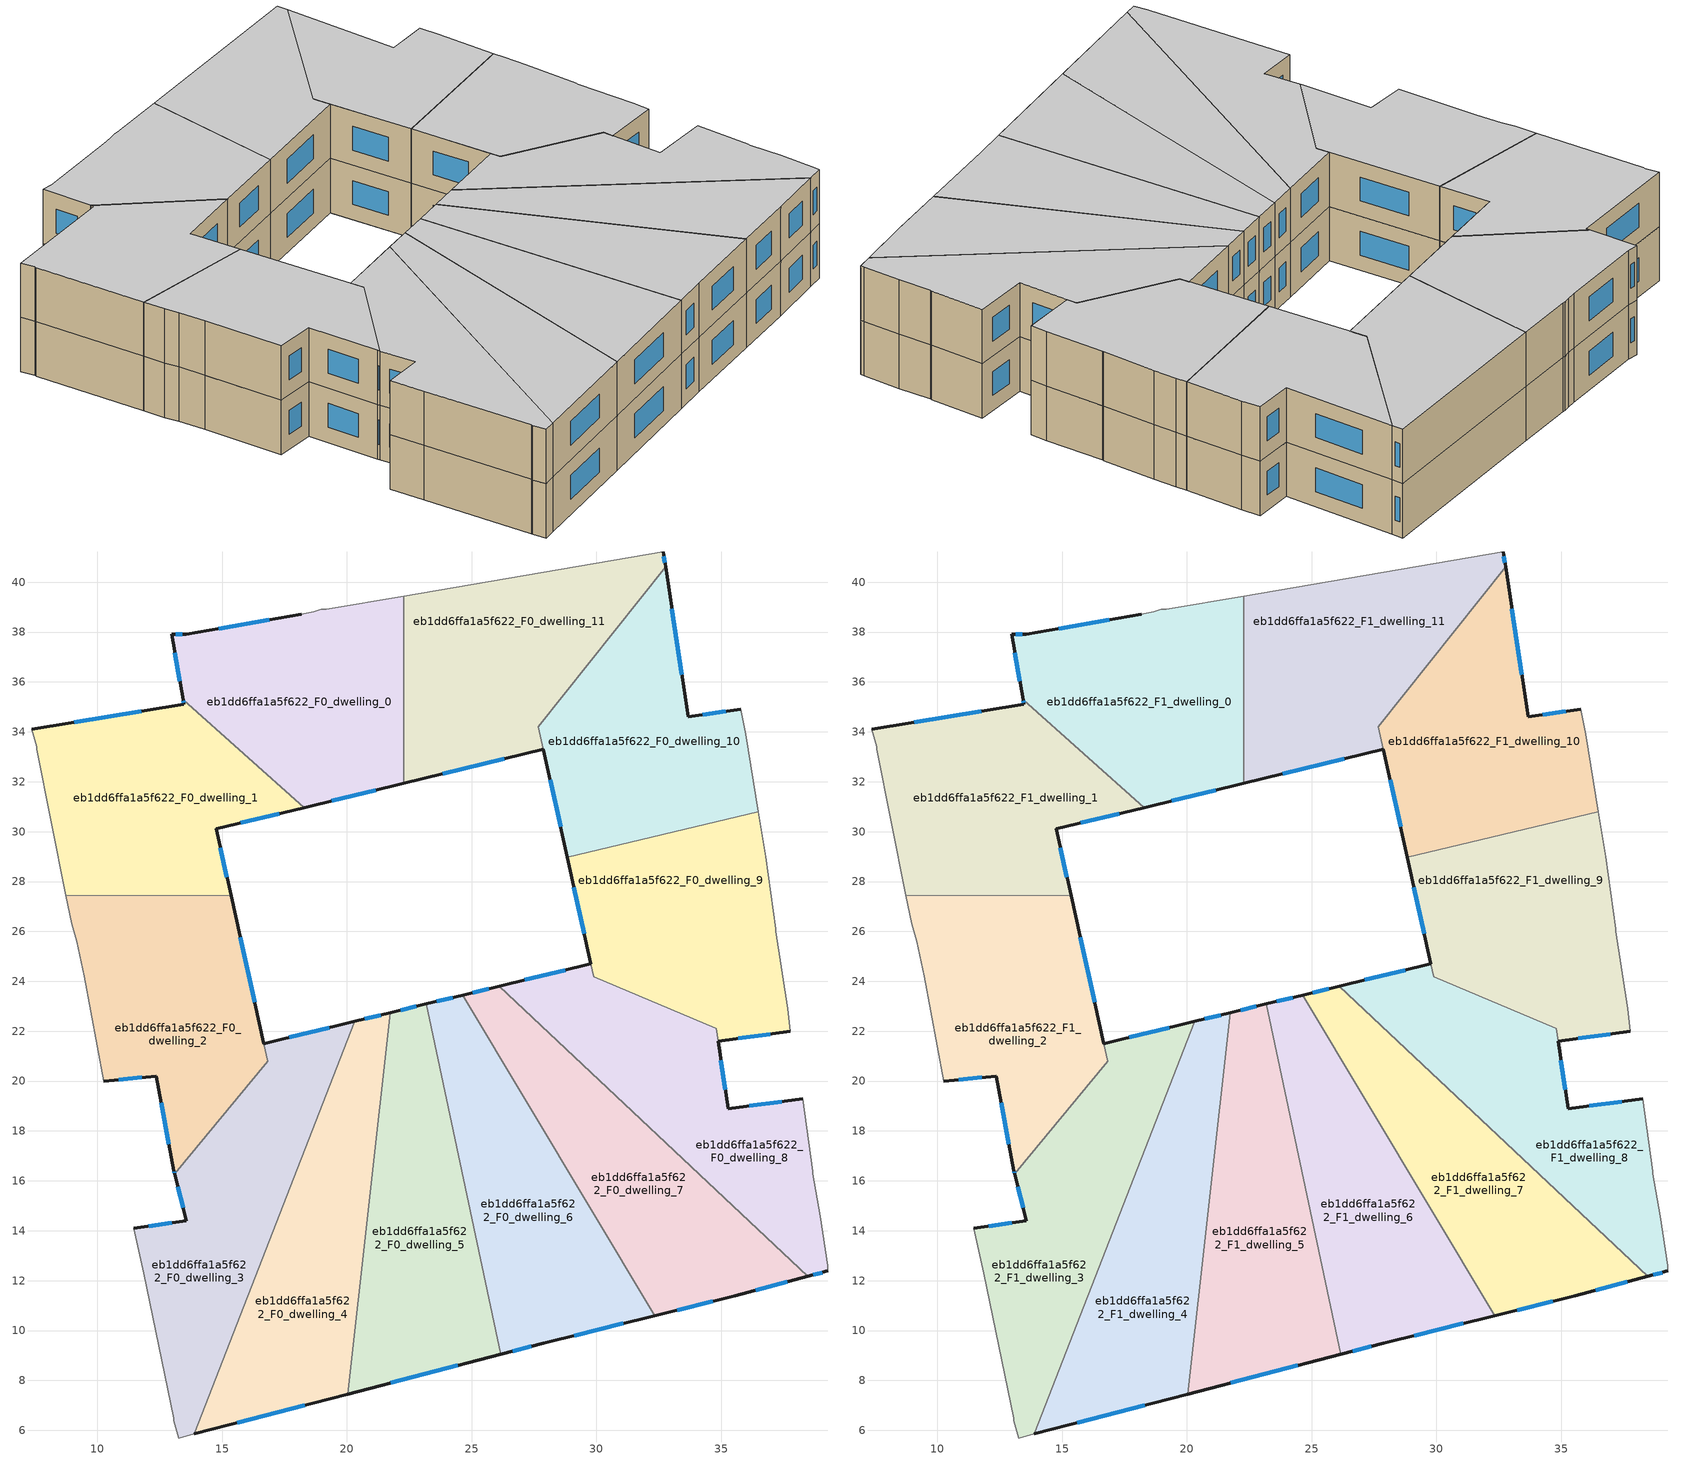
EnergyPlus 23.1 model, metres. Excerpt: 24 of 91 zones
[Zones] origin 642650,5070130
eb1dd6ffa1a5f622_F0_dwelling_0
 floor ground (EU_floor_Construction): 22.27,39.44 22.27,31.94 18.28,30.96 13.44,35.29 12.97,37.91 13.57,37.91 18.17,38.71 18.67,38.81 18.97,38.91 19.17,38.91 z0
 wall outside (EU_wall_Construction): 18.17,38.71 13.57,37.91 12.97,37.91 13.44,35.29 / 18.28,30.96 22.27,31.94 z0:3
 wall adiabatic (EU_wall_Construction): 22.27,39.44 19.17,38.91 18.97,38.91 18.67,38.81 18.17,38.71 z0:3
 wall to eb1dd6ffa1a5f622_F0_dwelling_11 (EU_wall_Construction): 22.27,31.94 22.27,39.44 z0:3
 wall to eb1dd6ffa1a5f622_F0_dwelling_1 (EU_wall_Construction): 13.44,35.29 18.28,30.96 z0:3
 window (EU_Window_Construction): 16.88,38.49 14.86,38.14 / 19.4,31.24 21.15,31.67 / 13.1,37.18 13.31,36.03 / 13.4,37.91 13.14,37.91 z0.84:2.16
eb1dd6ffa1a5f622_F0_dwelling_1
 floor ground (EU_floor_Construction): 18.28,30.96 14.77,30.11 15.36,27.43 8.73,27.46 7.56,33.31 7.56,33.41 7.36,34.11 13.47,35.11 13.44,35.29 z0
 wall outside (EU_wall_Construction): 13.44,35.29 13.47,35.11 7.36,34.11 / 15.36,27.43 14.77,30.11 18.28,30.96 z0:3
 wall adiabatic (EU_wall_Construction): 7.36,34.11 7.56,33.41 7.56,33.31 8.73,27.46 z0:3
 wall to eb1dd6ffa1a5f622_F0_dwelling_2 (EU_wall_Construction): 8.73,27.46 15.36,27.43 z0:3
 window (EU_Window_Construction): 11.76,34.83 9.07,34.39 / 13.45,35.24 13.46,35.16 / 15.75,30.35 17.3,30.72 / 15.19,28.18 14.93,29.36 z0.84:2.16
eb1dd6ffa1a5f622_F0_dwelling_10
 floor ground (EU_floor_Construction): 32.78,40.61 33.68,34.61 35.79,34.91 35.98,33.9 36.49,30.8 28.83,28.97 27.68,34.21 z0
 wall outside (EU_wall_Construction): 35.79,34.91 33.68,34.61 32.78,40.61 / 27.88,33.3 28.83,28.97 z0:3
 wall adiabatic (EU_wall_Construction): 36.49,30.8 35.98,33.9 35.79,34.91 z0:3
 wall to eb1dd6ffa1a5f622_F0_dwelling_9 (EU_wall_Construction): 28.83,28.97 36.49,30.8 z0:3
 wall to eb1dd6ffa1a5f622_F0_dwelling_11 (EU_wall_Construction): 32.78,40.61 27.68,34.21 27.88,33.31 z0:3
 window (EU_Window_Construction): 33.43,36.29 33.03,38.93 / 35.2,34.82 34.27,34.69 / 28.15,32.09 28.57,30.19 z0.84:2.16
eb1dd6ffa1a5f622_F0_dwelling_11
 floor ground (EU_floor_Construction): 32.68,41.21 32.78,40.61 27.68,34.21 27.88,33.31 22.27,31.94 22.27,39.44 z0
 wall outside (EU_wall_Construction): 32.78,40.61 32.68,41.21 / 22.27,31.94 27.88,33.31 z0:3
 wall adiabatic (EU_wall_Construction): 32.68,41.21 22.27,39.44 z0:3
 window (EU_Window_Construction): 32.75,40.78 32.71,41.04 / 23.84,32.32 26.31,32.92 z0.84:2.16
eb1dd6ffa1a5f622_F0_dwelling_2
 floor ground (EU_floor_Construction): 15.36,27.43 16.82,20.8 13.09,16.29 13.06,16.4 12.36,20.2 10.26,20 9.46,24.21 9.16,25.61 8.96,26.31 8.73,27.46 z0
 wall outside (EU_wall_Construction): 10.26,20 12.36,20.2 13.06,16.4 13.09,16.29 / 16.67,21.51 15.36,27.43 z0:3
 wall adiabatic (EU_wall_Construction): 8.73,27.46 8.96,26.31 9.16,25.61 9.46,24.21 10.26,20 z0:3
 wall to eb1dd6ffa1a5f622_F0_dwelling_3 (EU_wall_Construction): 13.09,16.29 16.82,20.8 16.67,21.5 z0:3
 window (EU_Window_Construction): 13.07,16.37 13.08,16.32 / 12.56,19.14 12.87,17.46 / 10.85,20.06 11.78,20.15 / 16.3,23.17 15.72,25.77 z0.84:2.16
eb1dd6ffa1a5f622_F0_dwelling_3
 floor ground (EU_floor_Construction): 20.32,22.39 13.89,5.86 13.26,5.69 13.06,6.39 13.06,6.49 11.86,12.3 11.46,14.1 13.56,14.4 13.09,16.29 16.82,20.8 16.67,21.5 z0
 wall outside (EU_wall_Construction): 20.32,22.39 16.67,21.5 / 13.09,16.29 13.56,14.4 11.46,14.1 z0:3
 wall to eb1dd6ffa1a5f622_F0_dwelling_4 (EU_wall_Construction): 13.89,5.86 20.32,22.39 z0:3
 wall adiabatic (EU_wall_Construction): 11.46,14.1 11.86,12.3 13.06,6.49 13.06,6.39 13.26,5.69 13.89,5.86 z0:3
 window (EU_Window_Construction): 19.3,22.14 17.69,21.75 / 12.97,14.31 12.05,14.18 / 13.22,15.76 13.43,14.93 z0.84:2.16
eb1dd6ffa1a5f622_F0_dwelling_4
 floor ground (EU_floor_Construction): 21.75,22.74 20.03,7.45 13.89,5.86 20.32,22.39 z0
 wall outside (EU_wall_Construction): 21.75,22.74 20.32,22.39 / 13.89,5.86 20.03,7.45 z0:3
 wall to eb1dd6ffa1a5f622_F0_dwelling_5 (EU_wall_Construction): 20.03,7.45 21.75,22.74 z0:3
 window (EU_Window_Construction): 21.35,22.64 20.72,22.49 / 15.61,6.3 18.31,7 z0.84:2.16
eb1dd6ffa1a5f622_F0_dwelling_5
 floor ground (EU_floor_Construction): 23.19,23.09 26.18,9.05 20.03,7.45 21.75,22.74 z0
 wall outside (EU_wall_Construction): 23.19,23.09 21.75,22.74 / 20.03,7.45 26.18,9.05 z0:3
 wall to eb1dd6ffa1a5f622_F0_dwelling_6 (EU_wall_Construction): 26.18,9.05 23.19,23.09 z0:3
 window (EU_Window_Construction): 22.79,22.99 22.15,22.84 / 21.75,7.9 24.45,8.6 z0.84:2.16
eb1dd6ffa1a5f622_F0_dwelling_6
 floor ground (EU_floor_Construction): 24.64,23.45 32.34,10.59 27.87,9.49 26.18,9.05 23.19,23.09 z0
 wall outside (EU_wall_Construction): 24.64,23.45 23.19,23.09 / 26.18,9.05 27.87,9.49 32.34,10.59 z0:3
 wall to eb1dd6ffa1a5f622_F0_dwelling_7 (EU_wall_Construction): 32.34,10.59 24.64,23.45 z0:3
 window (EU_Window_Construction): 24.23,23.35 23.6,23.19 / 29.12,9.8 31.09,10.28 / 26.65,9.17 27.4,9.37 z0.84:2.16
eb1dd6ffa1a5f622_F0_dwelling_7
 floor ground (EU_floor_Construction): 38.47,12.17 35.58,11.39 32.34,10.59 24.64,23.45 26.1,23.8 z0
 wall outside (EU_wall_Construction): 26.1,23.8 24.64,23.45 / 32.34,10.59 35.58,11.39 38.47,12.17 z0:3
 wall to eb1dd6ffa1a5f622_F0_dwelling_8 (EU_wall_Construction): 38.47,12.17 26.1,23.8 z0:3
 window (EU_Window_Construction): 25.69,23.7 25.05,23.55 / 36.39,11.61 37.66,11.95 / 33.25,10.81 34.67,11.16 z0.84:2.16
eb1dd6ffa1a5f622_F0_dwelling_8
 floor ground (EU_floor_Construction): 34.8,22.12 35.28,18.89 38.28,19.29 38.68,16.39 38.68,16.29 38.98,14.59 39.28,12.59 39.28,12.39 38.47,12.17 26.1,23.8 29.78,24.7 29.89,24.19 z0
 wall outside (EU_wall_Construction): 38.28,19.29 35.28,18.89 34.88,21.59 / 38.47,12.17 39.28,12.39 / 29.78,24.7 26.1,23.8 z0:3
 wall adiabatic (EU_wall_Construction): 39.28,12.39 39.28,12.59 38.98,14.59 38.68,16.29 38.68,16.39 38.28,19.29 z0:3
 wall to eb1dd6ffa1a5f622_F0_dwelling_9 (EU_wall_Construction): 34.88,21.6 34.8,22.12 29.89,24.19 29.78,24.7 z0:3
 window (EU_Window_Construction): 35.17,19.65 34.99,20.84 / 37.44,19.18 36.12,19.01 / 38.7,12.23 39.05,12.33 / 28.75,24.45 27.13,24.05 z0.84:2.16
eb1dd6ffa1a5f622_F0_dwelling_9
 floor ground (EU_floor_Construction): 36.49,30.8 36.58,30.2 36.78,29 37.18,26.1 37.18,26 37.68,22.9 37.78,22 34.88,21.6 34.8,22.12 29.89,24.19 28.83,28.97 z0
 wall outside (EU_wall_Construction): 28.83,28.97 29.78,24.71 / 34.88,21.6 37.78,22 z0:3
 wall adiabatic (EU_wall_Construction): 37.78,22 37.68,22.9 37.18,26 37.18,26.1 36.78,29 36.58,30.2 36.49,30.8 z0:3
 window (EU_Window_Construction): 29.1,27.78 29.51,25.9 / 35.69,21.71 36.97,21.88 z0.84:2.16
eb1dd6ffa1a5f622_F1_dwelling_0
 floor to eb1dd6ffa1a5f622_F0_dwelling_0 (EU_floor_Construction): 22.27,39.44 22.27,31.94 18.28,30.96 13.44,35.29 12.97,37.91 13.57,37.91 18.17,38.71 18.67,38.81 18.97,38.91 19.17,38.91 z3
 wall outside (EU_wall_Construction): 18.17,38.71 13.57,37.91 12.97,37.91 13.44,35.29 / 18.28,30.96 22.27,31.94 z3:6
 wall adiabatic (EU_wall_Construction): 22.27,39.44 19.17,38.91 18.97,38.91 18.67,38.81 18.17,38.71 z3:6
 wall to eb1dd6ffa1a5f622_F1_dwelling_11 (EU_wall_Construction): 22.27,31.94 22.27,39.44 z3:6
 wall to eb1dd6ffa1a5f622_F1_dwelling_1 (EU_wall_Construction): 13.44,35.29 18.28,30.96 z3:6
 window (EU_Window_Construction): 16.88,38.49 14.86,38.14 / 19.4,31.24 21.15,31.67 / 13.1,37.18 13.31,36.03 / 13.4,37.91 13.14,37.91 z3.84:5.16
 ceiling to eb1dd6ffa1a5f622_F2_dwelling_0 (EU_floor_Construction): 22.27,31.94 22.27,39.44 19.17,38.91 18.97,38.91 18.67,38.81 18.17,38.71 13.57,37.91 12.97,37.91 13.44,35.29 18.28,30.96 z6
eb1dd6ffa1a5f622_F1_dwelling_1
 floor to eb1dd6ffa1a5f622_F0_dwelling_1 (EU_floor_Construction): 18.28,30.96 14.77,30.11 15.36,27.43 8.73,27.46 7.56,33.31 7.56,33.41 7.36,34.11 13.47,35.11 13.44,35.29 z3
 wall outside (EU_wall_Construction): 13.44,35.29 13.47,35.11 7.36,34.11 / 15.36,27.43 14.77,30.11 18.28,30.96 z3:6
 wall adiabatic (EU_wall_Construction): 7.36,34.11 7.56,33.41 7.56,33.31 8.73,27.46 z3:6
 wall to eb1dd6ffa1a5f622_F1_dwelling_2 (EU_wall_Construction): 8.73,27.46 15.36,27.43 z3:6
 window (EU_Window_Construction): 11.76,34.83 9.07,34.39 / 13.45,35.24 13.46,35.16 / 15.75,30.35 17.3,30.72 / 15.19,28.18 14.93,29.36 z3.84:5.16
 ceiling to eb1dd6ffa1a5f622_F2_dwelling_1 (EU_floor_Construction): 15.36,27.43 14.77,30.11 18.28,30.96 13.44,35.29 13.47,35.11 7.36,34.11 7.56,33.41 7.56,33.31 8.73,27.46 z6
eb1dd6ffa1a5f622_F1_dwelling_10
 floor to eb1dd6ffa1a5f622_F0_dwelling_10 (EU_floor_Construction): 32.78,40.61 33.68,34.61 35.79,34.91 35.98,33.9 36.49,30.8 28.83,28.97 27.68,34.21 z3
 wall outside (EU_wall_Construction): 35.79,34.91 33.68,34.61 32.78,40.61 / 27.88,33.3 28.83,28.97 z3:6
 wall adiabatic (EU_wall_Construction): 36.49,30.8 35.98,33.9 35.79,34.91 z3:6
 wall to eb1dd6ffa1a5f622_F1_dwelling_9 (EU_wall_Construction): 28.83,28.97 36.49,30.8 z3:6
 wall to eb1dd6ffa1a5f622_F1_dwelling_11 (EU_wall_Construction): 32.78,40.61 27.68,34.21 27.88,33.31 z3:6
 window (EU_Window_Construction): 33.43,36.29 33.03,38.93 / 35.2,34.82 34.27,34.69 / 28.15,32.09 28.57,30.19 z3.84:5.16
 ceiling to eb1dd6ffa1a5f622_F2_dwelling_10 (EU_floor_Construction): 36.49,30.8 35.98,33.9 35.79,34.91 33.68,34.61 32.78,40.61 27.68,34.21 28.83,28.97 z6
eb1dd6ffa1a5f622_F1_dwelling_11
 floor to eb1dd6ffa1a5f622_F0_dwelling_11 (EU_floor_Construction): 32.68,41.21 32.78,40.61 27.68,34.21 27.88,33.31 22.27,31.94 22.27,39.44 z3
 wall outside (EU_wall_Construction): 32.78,40.61 32.68,41.21 / 22.27,31.94 27.88,33.31 z3:6
 wall adiabatic (EU_wall_Construction): 32.68,41.21 22.27,39.44 z3:6
 window (EU_Window_Construction): 32.75,40.78 32.71,41.04 / 23.84,32.32 26.31,32.92 z3.84:5.16
 ceiling to eb1dd6ffa1a5f622_F2_dwelling_11 (EU_floor_Construction): 27.88,33.31 27.68,34.21 32.78,40.61 32.68,41.21 22.27,39.44 22.27,31.94 z6
eb1dd6ffa1a5f622_F1_dwelling_2
 floor to eb1dd6ffa1a5f622_F0_dwelling_2 (EU_floor_Construction): 15.36,27.43 16.82,20.8 13.09,16.29 13.06,16.4 12.36,20.2 10.26,20 9.46,24.21 9.16,25.61 8.96,26.31 8.73,27.46 z3
 wall outside (EU_wall_Construction): 10.26,20 12.36,20.2 13.06,16.4 13.09,16.29 / 16.67,21.51 15.36,27.43 z3:6
 wall adiabatic (EU_wall_Construction): 8.73,27.46 8.96,26.31 9.16,25.61 9.46,24.21 10.26,20 z3:6
 wall to eb1dd6ffa1a5f622_F1_dwelling_3 (EU_wall_Construction): 13.09,16.29 16.82,20.8 16.67,21.5 z3:6
 window (EU_Window_Construction): 13.07,16.37 13.08,16.32 / 12.56,19.14 12.87,17.46 / 10.85,20.06 11.78,20.15 / 16.3,23.17 15.72,25.77 z3.84:5.16
 ceiling to eb1dd6ffa1a5f622_F2_dwelling_2 (EU_floor_Construction): 13.09,16.29 16.82,20.8 15.36,27.43 8.73,27.46 8.96,26.31 9.16,25.61 9.46,24.21 10.26,20 12.36,20.2 13.06,16.4 z6
eb1dd6ffa1a5f622_F1_dwelling_3
 floor to eb1dd6ffa1a5f622_F0_dwelling_3 (EU_floor_Construction): 20.32,22.39 13.89,5.86 13.26,5.69 13.06,6.39 13.06,6.49 11.86,12.3 11.46,14.1 13.56,14.4 13.09,16.29 16.82,20.8 16.67,21.5 z3
 wall outside (EU_wall_Construction): 20.32,22.39 16.67,21.5 / 13.09,16.29 13.56,14.4 11.46,14.1 z3:6
 wall to eb1dd6ffa1a5f622_F1_dwelling_4 (EU_wall_Construction): 13.89,5.86 20.32,22.39 z3:6
 wall adiabatic (EU_wall_Construction): 11.46,14.1 11.86,12.3 13.06,6.49 13.06,6.39 13.26,5.69 13.89,5.86 z3:6
 window (EU_Window_Construction): 19.3,22.14 17.69,21.75 / 12.97,14.31 12.05,14.18 / 13.22,15.76 13.43,14.93 z3.84:5.16
 ceiling to eb1dd6ffa1a5f622_F2_dwelling_3 (EU_floor_Construction): 13.89,5.86 20.32,22.39 16.67,21.5 16.82,20.8 13.09,16.29 13.56,14.4 11.46,14.1 11.86,12.3 13.06,6.49 13.06,6.39 13.26,5.69 z6
eb1dd6ffa1a5f622_F1_dwelling_4
 floor to eb1dd6ffa1a5f622_F0_dwelling_4 (EU_floor_Construction): 21.75,22.74 20.03,7.45 13.89,5.86 20.32,22.39 z3
 wall outside (EU_wall_Construction): 21.75,22.74 20.32,22.39 / 13.89,5.86 20.03,7.45 z3:6
 wall to eb1dd6ffa1a5f622_F1_dwelling_5 (EU_wall_Construction): 20.03,7.45 21.75,22.74 z3:6
 window (EU_Window_Construction): 21.35,22.64 20.72,22.49 / 15.61,6.3 18.31,7 z3.84:5.16
 ceiling to eb1dd6ffa1a5f622_F2_dwelling_4 (EU_floor_Construction): 20.03,7.45 21.75,22.74 20.32,22.39 13.89,5.86 z6
eb1dd6ffa1a5f622_F1_dwelling_5
 floor to eb1dd6ffa1a5f622_F0_dwelling_5 (EU_floor_Construction): 23.19,23.09 26.18,9.05 20.03,7.45 21.75,22.74 z3
 wall outside (EU_wall_Construction): 23.19,23.09 21.75,22.74 / 20.03,7.45 26.18,9.05 z3:6
 wall to eb1dd6ffa1a5f622_F1_dwelling_6 (EU_wall_Construction): 26.18,9.05 23.19,23.09 z3:6
 window (EU_Window_Construction): 22.79,22.99 22.15,22.84 / 21.75,7.9 24.45,8.6 z3.84:5.16
 ceiling to eb1dd6ffa1a5f622_F2_dwelling_5 (EU_floor_Construction): 26.18,9.05 23.19,23.09 21.75,22.74 20.03,7.45 z6
eb1dd6ffa1a5f622_F1_dwelling_6
 floor to eb1dd6ffa1a5f622_F0_dwelling_6 (EU_floor_Construction): 24.64,23.45 32.34,10.59 27.87,9.49 26.18,9.05 23.19,23.09 z3
 wall outside (EU_wall_Construction): 24.64,23.45 23.19,23.09 / 26.18,9.05 27.87,9.49 32.34,10.59 z3:6
 wall to eb1dd6ffa1a5f622_F1_dwelling_7 (EU_wall_Construction): 32.34,10.59 24.64,23.45 z3:6
 window (EU_Window_Construction): 24.23,23.35 23.6,23.19 / 29.12,9.8 31.09,10.28 / 26.65,9.17 27.4,9.37 z3.84:5.16
 ceiling to eb1dd6ffa1a5f622_F2_dwelling_6 (EU_floor_Construction): 32.34,10.59 24.64,23.45 23.19,23.09 26.18,9.05 27.87,9.49 z6
eb1dd6ffa1a5f622_F1_dwelling_7
 floor to eb1dd6ffa1a5f622_F0_dwelling_7 (EU_floor_Construction): 38.47,12.17 35.58,11.39 32.34,10.59 24.64,23.45 26.1,23.8 z3
 wall outside (EU_wall_Construction): 26.1,23.8 24.64,23.45 / 32.34,10.59 35.58,11.39 38.47,12.17 z3:6
 wall to eb1dd6ffa1a5f622_F1_dwelling_8 (EU_wall_Construction): 38.47,12.17 26.1,23.8 z3:6
 window (EU_Window_Construction): 25.69,23.7 25.05,23.55 / 36.39,11.61 37.66,11.95 / 33.25,10.81 34.67,11.16 z3.84:5.16
 ceiling to eb1dd6ffa1a5f622_F2_dwelling_7 (EU_floor_Construction): 38.47,12.17 26.1,23.8 24.64,23.45 32.34,10.59 35.58,11.39 z6
eb1dd6ffa1a5f622_F1_dwelling_8
 floor to eb1dd6ffa1a5f622_F0_dwelling_8 (EU_floor_Construction): 34.8,22.12 34.88,21.59 35.28,18.89 38.28,19.29 38.68,16.39 38.68,16.29 38.98,14.59 39.28,12.59 39.28,12.39 38.47,12.17 26.1,23.8 29.78,24.7 29.89,24.19 z3
 wall outside (EU_wall_Construction): 38.28,19.29 35.28,18.89 34.88,21.59 / 38.47,12.17 39.28,12.39 / 29.78,24.7 26.1,23.8 z3:6
 wall adiabatic (EU_wall_Construction): 39.28,12.39 39.28,12.59 38.98,14.59 38.68,16.29 38.68,16.39 38.28,19.29 z3:6
 wall to eb1dd6ffa1a5f622_F1_dwelling_9 (EU_wall_Construction): 34.88,21.6 34.8,22.12 29.89,24.19 29.78,24.7 z3:6
 window (EU_Window_Construction): 35.17,19.65 34.99,20.84 / 37.44,19.18 36.12,19.01 / 38.7,12.23 39.05,12.33 / 28.75,24.45 27.13,24.05 z3.84:5.16
 ceiling to eb1dd6ffa1a5f622_F2_dwelling_8 (EU_floor_Construction): 39.28,12.39 39.28,12.59 38.98,14.59 38.68,16.29 38.68,16.39 38.28,19.29 35.28,18.89 34.88,21.59 34.8,22.12 29.89,24.19 29.78,24.7 26.1,23.8 38.47,12.17 z6
eb1dd6ffa1a5f622_F1_dwelling_9
 floor to eb1dd6ffa1a5f622_F0_dwelling_9 (EU_floor_Construction): 36.49,30.8 36.58,30.2 36.78,29 37.18,26.1 37.18,26 37.68,22.9 37.78,22 34.88,21.6 34.8,22.12 29.89,24.19 28.83,28.97 z3
 wall outside (EU_wall_Construction): 28.83,28.97 29.78,24.71 / 34.88,21.6 37.78,22 z3:6
 wall adiabatic (EU_wall_Construction): 37.78,22 37.68,22.9 37.18,26 37.18,26.1 36.78,29 36.58,30.2 36.49,30.8 z3:6
 window (EU_Window_Construction): 29.1,27.78 29.51,25.9 / 35.69,21.71 36.97,21.88 z3.84:5.16
 ceiling to eb1dd6ffa1a5f622_F2_dwelling_9 (EU_floor_Construction): 37.78,22 37.68,22.9 37.18,26 37.18,26.1 36.78,29 36.58,30.2 36.49,30.8 28.83,28.97 29.89,24.19 34.8,22.12 34.88,21.6 z6
[Building]
EU S2 Campaign: North Axis=0; Terrain=City; Solar Distribution=FullExterior
[Site:Location]
Lyon-Bron: Latitude=45.75; Longitude=5; Time Zone=1; Elevation=198
[SizingPeriod:WeatherFileDays]
AnnualSizingPeriod: Begin Month=1; Begin Day of Month=1; End Month=12; End Day of Month=31; Day of Week for Start Day=Monday; Use Weather File Daylight Saving Period=No; Use Weather File Rain and Snow Indicators=No
[MATERIAL]
EU_InternalMass_Material: Roughness=MediumRough; Thickness=0.1; Conductivity=1; Density=1800; Specific Heat=900; Thermal Absorptance=0.9; Solar Absorptance=0.7; Visible Absorptance=0.7
[MATERIAL:NOMASS] Roughness=MediumRough; Thermal Absorptance=0.9; Solar Absorptance=0.7; Visible Absorptance=0.7
Name | Thermal Resistance
EU_wall_NoMass | 0.776494
EU_floor_NoMass | 0.421597
[WINDOWMATERIAL:SIMPLEGLAZINGSYSTEM]
EU_Window_SimpleGlazing: UFactor=4.24961; Solar Heat Gain Coefficient=0.83; Visible Transmittance=0.83
[CONSTRUCTION]
EU_wall_Construction: EU_wall_NoMass
EU_floor_Construction: EU_floor_NoMass
EU_Window_Construction: EU_Window_SimpleGlazing
EU_InternalMass_Construction: EU_InternalMass_Material
[ZONE] Type=1; Multiplier=1; Ceiling Height=autocalculate; Floor Area=autocalculate; Part of Total Floor Area=Yes
Name | Volume
eb1dd6ffa1a5f622_F0_dwelling_0; eb1dd6ffa1a5f622_F1_dwelling_0 | 168.765
eb1dd6ffa1a5f622_F0_dwelling_1; eb1dd6ffa1a5f622_F1_dwelling_1; eb1dd6ffa1a5f622_F0_dwelling_7; eb1dd6ffa1a5f622_F1_dwelling_7 | 168.764
eb1dd6ffa1a5f622_F0_dwelling_10; eb1dd6ffa1a5f622_F1_dwelling_10 | 167.156
eb1dd6ffa1a5f622_F0_dwelling_11; eb1dd6ffa1a5f622_F1_dwelling_11 | 170.377
eb1dd6ffa1a5f622_F0_dwelling_2; eb1dd6ffa1a5f622_F1_dwelling_2 | 167.744
eb1dd6ffa1a5f622_F0_dwelling_3; eb1dd6ffa1a5f622_F1_dwelling_3 | 169.754
eb1dd6ffa1a5f622_F0_dwelling_4; eb1dd6ffa1a5f622_F1_dwelling_4 | 168.739
eb1dd6ffa1a5f622_F0_dwelling_5; eb1dd6ffa1a5f622_F1_dwelling_5 | 168.792
eb1dd6ffa1a5f622_F0_dwelling_6; eb1dd6ffa1a5f622_F1_dwelling_6 | 168.733
eb1dd6ffa1a5f622_F0_dwelling_8 | 168.591
eb1dd6ffa1a5f622_F1_dwelling_8 | 168.61
eb1dd6ffa1a5f622_F0_dwelling_9; eb1dd6ffa1a5f622_F1_dwelling_9 | 168.859
[INTERNALMASS] Construction=EU_InternalMass_Construction
Name | Zone or ZoneList | Surface Area
eb1dd6ffa1a5f622_F0_dwelling_0_EU_InternalMass | eb1dd6ffa1a5f622_F0_dwelling_0 | 56.2548
eb1dd6ffa1a5f622_F0_dwelling_1_EU_InternalMass | eb1dd6ffa1a5f622_F0_dwelling_1 | 56.2544
eb1dd6ffa1a5f622_F0_dwelling_2_EU_InternalMass | eb1dd6ffa1a5f622_F0_dwelling_2 | 55.9146
eb1dd6ffa1a5f622_F0_dwelling_3_EU_InternalMass | eb1dd6ffa1a5f622_F0_dwelling_3 | 56.5848
eb1dd6ffa1a5f622_F0_dwelling_4_EU_InternalMass | eb1dd6ffa1a5f622_F0_dwelling_4 | 56.2463
eb1dd6ffa1a5f622_F0_dwelling_5_EU_InternalMass | eb1dd6ffa1a5f622_F0_dwelling_5 | 56.2638
eb1dd6ffa1a5f622_F0_dwelling_6_EU_InternalMass | eb1dd6ffa1a5f622_F0_dwelling_6 | 56.2443
eb1dd6ffa1a5f622_F0_dwelling_7_EU_InternalMass | eb1dd6ffa1a5f622_F0_dwelling_7 | 56.2547
eb1dd6ffa1a5f622_F0_dwelling_8_EU_InternalMass | eb1dd6ffa1a5f622_F0_dwelling_8 | 56.2042
eb1dd6ffa1a5f622_F0_dwelling_9_EU_InternalMass | eb1dd6ffa1a5f622_F0_dwelling_9 | 56.2966
eb1dd6ffa1a5f622_F0_dwelling_10_EU_InternalMass | eb1dd6ffa1a5f622_F0_dwelling_10 | 55.7191
eb1dd6ffa1a5f622_F0_dwelling_11_EU_InternalMass | eb1dd6ffa1a5f622_F0_dwelling_11 | 56.7913
eb1dd6ffa1a5f622_F1_dwelling_0_EU_InternalMass | eb1dd6ffa1a5f622_F1_dwelling_0 | 56.2548
eb1dd6ffa1a5f622_F1_dwelling_1_EU_InternalMass | eb1dd6ffa1a5f622_F1_dwelling_1 | 56.2544
eb1dd6ffa1a5f622_F1_dwelling_2_EU_InternalMass | eb1dd6ffa1a5f622_F1_dwelling_2 | 55.9146
eb1dd6ffa1a5f622_F1_dwelling_3_EU_InternalMass | eb1dd6ffa1a5f622_F1_dwelling_3 | 56.5848
eb1dd6ffa1a5f622_F1_dwelling_4_EU_InternalMass | eb1dd6ffa1a5f622_F1_dwelling_4 | 56.2463
eb1dd6ffa1a5f622_F1_dwelling_5_EU_InternalMass | eb1dd6ffa1a5f622_F1_dwelling_5 | 56.2638
eb1dd6ffa1a5f622_F1_dwelling_6_EU_InternalMass | eb1dd6ffa1a5f622_F1_dwelling_6 | 56.2443
eb1dd6ffa1a5f622_F1_dwelling_7_EU_InternalMass | eb1dd6ffa1a5f622_F1_dwelling_7 | 56.2547
eb1dd6ffa1a5f622_F1_dwelling_8_EU_InternalMass | eb1dd6ffa1a5f622_F1_dwelling_8 | 56.2042
eb1dd6ffa1a5f622_F1_dwelling_9_EU_InternalMass | eb1dd6ffa1a5f622_F1_dwelling_9 | 56.2966
eb1dd6ffa1a5f622_F1_dwelling_10_EU_InternalMass | eb1dd6ffa1a5f622_F1_dwelling_10 | 55.7191
eb1dd6ffa1a5f622_F1_dwelling_11_EU_InternalMass | eb1dd6ffa1a5f622_F1_dwelling_11 | 56.7913
[OTHEREQUIPMENT] Fuel Type=Electricity; Design Level Calculation Method=Watts/Area; Power per Zone Floor Area=1; Fraction Latent=0; Fraction Radiant=0; Fraction Lost=0; Carbon Dioxide Generation Rate=0; EndUse Subcategory=EU_Step8_InternalGains
Name | Zone or ZoneList or Space or SpaceList | Schedule
EU_Step8_InternalGain_eb1dd6ffa1a5f622_F0_dwelling_0_f000 | eb1dd6ffa1a5f622_F0_dwelling_0 | EU_Step8_GainSchedule_eb1dd6ffa1a5f622_F0_dwelling_0_f000
EU_Step8_InternalGain_eb1dd6ffa1a5f622_F0_dwelling_1_f000 | eb1dd6ffa1a5f622_F0_dwelling_1 | EU_Step8_GainSchedule_eb1dd6ffa1a5f622_F0_dwelling_1_f000
EU_Step8_InternalGain_eb1dd6ffa1a5f622_F0_dwelling_2_f000 | eb1dd6ffa1a5f622_F0_dwelling_2 | EU_Step8_GainSchedule_eb1dd6ffa1a5f622_F0_dwelling_2_f000
EU_Step8_InternalGain_eb1dd6ffa1a5f622_F0_dwelling_3_f000 | eb1dd6ffa1a5f622_F0_dwelling_3 | EU_Step8_GainSchedule_eb1dd6ffa1a5f622_F0_dwelling_3_f000
EU_Step8_InternalGain_eb1dd6ffa1a5f622_F0_dwelling_4_f000 | eb1dd6ffa1a5f622_F0_dwelling_4 | EU_Step8_GainSchedule_eb1dd6ffa1a5f622_F0_dwelling_4_f000
EU_Step8_InternalGain_eb1dd6ffa1a5f622_F0_dwelling_5_f000 | eb1dd6ffa1a5f622_F0_dwelling_5 | EU_Step8_GainSchedule_eb1dd6ffa1a5f622_F0_dwelling_5_f000
EU_Step8_InternalGain_eb1dd6ffa1a5f622_F0_dwelling_6_f000 | eb1dd6ffa1a5f622_F0_dwelling_6 | EU_Step8_GainSchedule_eb1dd6ffa1a5f622_F0_dwelling_6_f000
EU_Step8_InternalGain_eb1dd6ffa1a5f622_F0_dwelling_7_f000 | eb1dd6ffa1a5f622_F0_dwelling_7 | EU_Step8_GainSchedule_eb1dd6ffa1a5f622_F0_dwelling_7_f000
EU_Step8_InternalGain_eb1dd6ffa1a5f622_F0_dwelling_8_f000 | eb1dd6ffa1a5f622_F0_dwelling_8 | EU_Step8_GainSchedule_eb1dd6ffa1a5f622_F0_dwelling_8_f000
EU_Step8_InternalGain_eb1dd6ffa1a5f622_F0_dwelling_9_f000 | eb1dd6ffa1a5f622_F0_dwelling_9 | EU_Step8_GainSchedule_eb1dd6ffa1a5f622_F0_dwelling_9_f000
EU_Step8_InternalGain_eb1dd6ffa1a5f622_F0_dwelling_10_f000 | eb1dd6ffa1a5f622_F0_dwelling_10 | EU_Step8_GainSchedule_eb1dd6ffa1a5f622_F0_dwelling_10_f000
EU_Step8_InternalGain_eb1dd6ffa1a5f622_F0_dwelling_11_f000 | eb1dd6ffa1a5f622_F0_dwelling_11 | EU_Step8_GainSchedule_eb1dd6ffa1a5f622_F0_dwelling_11_f000
EU_Step8_InternalGain_eb1dd6ffa1a5f622_F1_dwelling_0_f000 | eb1dd6ffa1a5f622_F1_dwelling_0 | EU_Step8_GainSchedule_eb1dd6ffa1a5f622_F1_dwelling_0_f000
EU_Step8_InternalGain_eb1dd6ffa1a5f622_F1_dwelling_1_f000 | eb1dd6ffa1a5f622_F1_dwelling_1 | EU_Step8_GainSchedule_eb1dd6ffa1a5f622_F1_dwelling_1_f000
EU_Step8_InternalGain_eb1dd6ffa1a5f622_F1_dwelling_2_f000 | eb1dd6ffa1a5f622_F1_dwelling_2 | EU_Step8_GainSchedule_eb1dd6ffa1a5f622_F1_dwelling_2_f000
EU_Step8_InternalGain_eb1dd6ffa1a5f622_F1_dwelling_3_f000 | eb1dd6ffa1a5f622_F1_dwelling_3 | EU_Step8_GainSchedule_eb1dd6ffa1a5f622_F1_dwelling_3_f000
EU_Step8_InternalGain_eb1dd6ffa1a5f622_F1_dwelling_4_f000 | eb1dd6ffa1a5f622_F1_dwelling_4 | EU_Step8_GainSchedule_eb1dd6ffa1a5f622_F1_dwelling_4_f000
EU_Step8_InternalGain_eb1dd6ffa1a5f622_F1_dwelling_5_f000 | eb1dd6ffa1a5f622_F1_dwelling_5 | EU_Step8_GainSchedule_eb1dd6ffa1a5f622_F1_dwelling_5_f000
EU_Step8_InternalGain_eb1dd6ffa1a5f622_F1_dwelling_6_f000 | eb1dd6ffa1a5f622_F1_dwelling_6 | EU_Step8_GainSchedule_eb1dd6ffa1a5f622_F1_dwelling_6_f000
EU_Step8_InternalGain_eb1dd6ffa1a5f622_F1_dwelling_7_f000 | eb1dd6ffa1a5f622_F1_dwelling_7 | EU_Step8_GainSchedule_eb1dd6ffa1a5f622_F1_dwelling_7_f000
EU_Step8_InternalGain_eb1dd6ffa1a5f622_F1_dwelling_8_f000 | eb1dd6ffa1a5f622_F1_dwelling_8 | EU_Step8_GainSchedule_eb1dd6ffa1a5f622_F1_dwelling_8_f000
EU_Step8_InternalGain_eb1dd6ffa1a5f622_F1_dwelling_9_f000 | eb1dd6ffa1a5f622_F1_dwelling_9 | EU_Step8_GainSchedule_eb1dd6ffa1a5f622_F1_dwelling_9_f000
EU_Step8_InternalGain_eb1dd6ffa1a5f622_F1_dwelling_10_f000 | eb1dd6ffa1a5f622_F1_dwelling_10 | EU_Step8_GainSchedule_eb1dd6ffa1a5f622_F1_dwelling_10_f000
EU_Step8_InternalGain_eb1dd6ffa1a5f622_F1_dwelling_11_f000 | eb1dd6ffa1a5f622_F1_dwelling_11 | EU_Step8_GainSchedule_eb1dd6ffa1a5f622_F1_dwelling_11_f000
[ZONEVENTILATION:DESIGNFLOWRATE] Schedule=EU_AlwaysOn; Design Flow Rate Calculation Method=AirChanges/Hour; Air Changes per Hour=0.693814; Ventilation Type=Natural; Fan Pressure Rise=0; Fan Total Efficiency=1; Constant Term Coefficient=1; Temperature Term Coefficient=0; Velocity Term Coefficient=0; Velocity Squared Term Coefficient=0; Minimum Indoor Temperature=-100; Maximum Indoor Temperature=100; Delta Temperature=-100; Minimum Outdoor Temperature=-100; Maximum Outdoor Temperature=100; Maximum Wind Speed=40
Name | Zone or ZoneList or Space or SpaceList
EU_ConstantAir_eb1dd6ffa1a5f622_F0_dwelling_0 | eb1dd6ffa1a5f622_F0_dwelling_0
EU_ConstantAir_eb1dd6ffa1a5f622_F0_dwelling_1 | eb1dd6ffa1a5f622_F0_dwelling_1
EU_ConstantAir_eb1dd6ffa1a5f622_F0_dwelling_2 | eb1dd6ffa1a5f622_F0_dwelling_2
EU_ConstantAir_eb1dd6ffa1a5f622_F0_dwelling_3 | eb1dd6ffa1a5f622_F0_dwelling_3
EU_ConstantAir_eb1dd6ffa1a5f622_F0_dwelling_4 | eb1dd6ffa1a5f622_F0_dwelling_4
EU_ConstantAir_eb1dd6ffa1a5f622_F0_dwelling_5 | eb1dd6ffa1a5f622_F0_dwelling_5
EU_ConstantAir_eb1dd6ffa1a5f622_F0_dwelling_6 | eb1dd6ffa1a5f622_F0_dwelling_6
EU_ConstantAir_eb1dd6ffa1a5f622_F0_dwelling_7 | eb1dd6ffa1a5f622_F0_dwelling_7
EU_ConstantAir_eb1dd6ffa1a5f622_F0_dwelling_8 | eb1dd6ffa1a5f622_F0_dwelling_8
EU_ConstantAir_eb1dd6ffa1a5f622_F0_dwelling_9 | eb1dd6ffa1a5f622_F0_dwelling_9
EU_ConstantAir_eb1dd6ffa1a5f622_F0_dwelling_10 | eb1dd6ffa1a5f622_F0_dwelling_10
EU_ConstantAir_eb1dd6ffa1a5f622_F0_dwelling_11 | eb1dd6ffa1a5f622_F0_dwelling_11
EU_ConstantAir_eb1dd6ffa1a5f622_F1_dwelling_0 | eb1dd6ffa1a5f622_F1_dwelling_0
EU_ConstantAir_eb1dd6ffa1a5f622_F1_dwelling_1 | eb1dd6ffa1a5f622_F1_dwelling_1
EU_ConstantAir_eb1dd6ffa1a5f622_F1_dwelling_2 | eb1dd6ffa1a5f622_F1_dwelling_2
EU_ConstantAir_eb1dd6ffa1a5f622_F1_dwelling_3 | eb1dd6ffa1a5f622_F1_dwelling_3
EU_ConstantAir_eb1dd6ffa1a5f622_F1_dwelling_4 | eb1dd6ffa1a5f622_F1_dwelling_4
EU_ConstantAir_eb1dd6ffa1a5f622_F1_dwelling_5 | eb1dd6ffa1a5f622_F1_dwelling_5
EU_ConstantAir_eb1dd6ffa1a5f622_F1_dwelling_6 | eb1dd6ffa1a5f622_F1_dwelling_6
EU_ConstantAir_eb1dd6ffa1a5f622_F1_dwelling_7 | eb1dd6ffa1a5f622_F1_dwelling_7
EU_ConstantAir_eb1dd6ffa1a5f622_F1_dwelling_8 | eb1dd6ffa1a5f622_F1_dwelling_8
EU_ConstantAir_eb1dd6ffa1a5f622_F1_dwelling_9 | eb1dd6ffa1a5f622_F1_dwelling_9
EU_ConstantAir_eb1dd6ffa1a5f622_F1_dwelling_10 | eb1dd6ffa1a5f622_F1_dwelling_10
EU_ConstantAir_eb1dd6ffa1a5f622_F1_dwelling_11 | eb1dd6ffa1a5f622_F1_dwelling_11
[HVACTEMPLATE:THERMOSTAT] Constant Heating Setpoint=20; Constant Cooling Setpoint=50
EU_HeatOnly_eb1dd6ffa1a5f622_F0_dwelling_0; EU_HeatOnly_eb1dd6ffa1a5f622_F0_dwelling_1; EU_HeatOnly_eb1dd6ffa1a5f622_F0_dwelling_2; EU_HeatOnly_eb1dd6ffa1a5f622_F0_dwelling_3; EU_HeatOnly_eb1dd6ffa1a5f622_F0_dwelling_4; EU_HeatOnly_eb1dd6ffa1a5f622_F0_dwelling_5; EU_HeatOnly_eb1dd6ffa1a5f622_F0_dwelling_6; EU_HeatOnly_eb1dd6ffa1a5f622_F0_dwelling_7; EU_HeatOnly_eb1dd6ffa1a5f622_F0_dwelling_8; EU_HeatOnly_eb1dd6ffa1a5f622_F0_dwelling_9; EU_HeatOnly_eb1dd6ffa1a5f622_F0_dwelling_10; EU_HeatOnly_eb1dd6ffa1a5f622_F0_dwelling_11; EU_HeatOnly_eb1dd6ffa1a5f622_F1_dwelling_0; EU_HeatOnly_eb1dd6ffa1a5f622_F1_dwelling_1; EU_HeatOnly_eb1dd6ffa1a5f622_F1_dwelling_2; EU_HeatOnly_eb1dd6ffa1a5f622_F1_dwelling_3; EU_HeatOnly_eb1dd6ffa1a5f622_F1_dwelling_4; EU_HeatOnly_eb1dd6ffa1a5f622_F1_dwelling_5; EU_HeatOnly_eb1dd6ffa1a5f622_F1_dwelling_6; EU_HeatOnly_eb1dd6ffa1a5f622_F1_dwelling_7; EU_HeatOnly_eb1dd6ffa1a5f622_F1_dwelling_8; EU_HeatOnly_eb1dd6ffa1a5f622_F1_dwelling_9; EU_HeatOnly_eb1dd6ffa1a5f622_F1_dwelling_10; EU_HeatOnly_eb1dd6ffa1a5f622_F1_dwelling_11; EU_HeatOnly_eb1dd6ffa1a5f622_F2_dwelling_0; EU_HeatOnly_eb1dd6ffa1a5f622_F2_dwelling_1; EU_HeatOnly_eb1dd6ffa1a5f622_F2_dwelling_2; EU_HeatOnly_eb1dd6ffa1a5f622_F2_dwelling_3; EU_HeatOnly_eb1dd6ffa1a5f622_F2_dwelling_4; EU_HeatOnly_eb1dd6ffa1a5f622_F2_dwelling_5; EU_HeatOnly_eb1dd6ffa1a5f622_F2_dwelling_6; EU_HeatOnly_eb1dd6ffa1a5f622_F2_dwelling_7; EU_HeatOnly_eb1dd6ffa1a5f622_F2_dwelling_8; EU_HeatOnly_eb1dd6ffa1a5f622_F2_dwelling_9; EU_HeatOnly_eb1dd6ffa1a5f622_F2_dwelling_10; EU_HeatOnly_eb1dd6ffa1a5f622_F2_dwelling_11; EU_HeatOnly_eb1dd6ffa1a5f622_F3_dwelling_0; EU_HeatOnly_eb1dd6ffa1a5f622_F3_dwelling_1; EU_HeatOnly_eb1dd6ffa1a5f622_F3_dwelling_2; EU_HeatOnly_eb1dd6ffa1a5f622_F3_dwelling_3; EU_HeatOnly_eb1dd6ffa1a5f622_F3_dwelling_4; EU_HeatOnly_eb1dd6ffa1a5f622_F3_dwelling_5; EU_HeatOnly_eb1dd6ffa1a5f622_F3_dwelling_6; EU_HeatOnly_eb1dd6ffa1a5f622_F3_dwelling_7; EU_HeatOnly_eb1dd6ffa1a5f622_F3_dwelling_8; EU_HeatOnly_eb1dd6ffa1a5f622_F3_dwelling_9; EU_HeatOnly_eb1dd6ffa1a5f622_F3_dwelling_10; EU_HeatOnly_eb1dd6ffa1a5f622_F4_dwelling_0; EU_HeatOnly_eb1dd6ffa1a5f622_F4_dwelling_1; EU_HeatOnly_eb1dd6ffa1a5f622_F4_dwelling_2; EU_HeatOnly_eb1dd6ffa1a5f622_F4_dwelling_3; EU_HeatOnly_eb1dd6ffa1a5f622_F4_dwelling_4; EU_HeatOnly_eb1dd6ffa1a5f622_F4_dwelling_5; EU_HeatOnly_eb1dd6ffa1a5f622_F4_dwelling_6; EU_HeatOnly_eb1dd6ffa1a5f622_F4_dwelling_7; EU_HeatOnly_eb1dd6ffa1a5f622_F4_dwelling_8; EU_HeatOnly_eb1dd6ffa1a5f622_F4_dwelling_9; EU_HeatOnly_eb1dd6ffa1a5f622_F4_dwelling_10; EU_HeatOnly_eb1dd6ffa1a5f622_F5_dwelling_0; EU_HeatOnly_eb1dd6ffa1a5f622_F5_dwelling_1; EU_HeatOnly_eb1dd6ffa1a5f622_F5_dwelling_2; EU_HeatOnly_eb1dd6ffa1a5f622_F5_dwelling_3; EU_HeatOnly_eb1dd6ffa1a5f622_F5_dwelling_4; EU_HeatOnly_eb1dd6ffa1a5f622_F5_dwelling_5; EU_HeatOnly_eb1dd6ffa1a5f622_F5_dwelling_6; EU_HeatOnly_eb1dd6ffa1a5f622_F5_dwelling_7; EU_HeatOnly_eb1dd6ffa1a5f622_F5_dwelling_8; EU_HeatOnly_eb1dd6ffa1a5f622_F5_dwelling_9; EU_HeatOnly_eb1dd6ffa1a5f622_F5_dwelling_10; EU_HeatOnly_eb1dd6ffa1a5f622_F6_dwelling_0; EU_HeatOnly_eb1dd6ffa1a5f622_F6_dwelling_1; EU_HeatOnly_eb1dd6ffa1a5f622_F6_dwelling_2; EU_HeatOnly_eb1dd6ffa1a5f622_F6_dwelling_3; EU_HeatOnly_eb1dd6ffa1a5f622_F6_dwelling_4; EU_HeatOnly_eb1dd6ffa1a5f622_F6_dwelling_5; EU_HeatOnly_eb1dd6ffa1a5f622_F6_dwelling_6; EU_HeatOnly_eb1dd6ffa1a5f622_F6_dwelling_7; EU_HeatOnly_eb1dd6ffa1a5f622_F6_dwelling_8; EU_HeatOnly_eb1dd6ffa1a5f622_F6_dwelling_9; EU_HeatOnly_eb1dd6ffa1a5f622_F6_dwelling_10; EU_HeatOnly_eb1dd6ffa1a5f622_F7_dwelling_0; EU_HeatOnly_eb1dd6ffa1a5f622_F7_dwelling_1; EU_HeatOnly_eb1dd6ffa1a5f622_F7_dwelling_2; EU_HeatOnly_eb1dd6ffa1a5f622_F7_dwelling_3; EU_HeatOnly_eb1dd6ffa1a5f622_F7_dwelling_4; EU_HeatOnly_eb1dd6ffa1a5f622_F7_dwelling_5; EU_HeatOnly_eb1dd6ffa1a5f622_F7_dwelling_6; EU_HeatOnly_eb1dd6ffa1a5f622_F7_dwelling_7; EU_HeatOnly_eb1dd6ffa1a5f622_F7_dwelling_8; EU_HeatOnly_eb1dd6ffa1a5f622_F7_dwelling_9; EU_HeatOnly_eb1dd6ffa1a5f622_F7_dwelling_10
[HVACTEMPLATE:ZONE:IDEALLOADSAIRSYSTEM] System Availability Schedule=EU_AlwaysOn; Maximum Heating Supply Air Temperature=50; Minimum Cooling Supply Air Temperature=13; Maximum Heating Supply Air Humidity Ratio=0.0156; Minimum Cooling Supply Air Humidity Ratio=0.0077; Heating Limit=NoLimit; Cooling Limit=NoLimit; Heating Availability Schedule=EU_AlwaysOn; Cooling Availability Schedule=EU_CoolingOff; Dehumidification Control Type=ConstantSensibleHeatRatio; Cooling Sensible Heat Ratio=0.7; Dehumidification Setpoint=60; Humidification Control Type=None; Humidification Setpoint=30; Outdoor Air Method=None; Outdoor Air Flow Rate per Person=0.00944; Outdoor Air Flow Rate per Zone Floor Area=0; Outdoor Air Flow Rate per Zone=0; Demand Controlled Ventilation Type=None; Outdoor Air Economizer Type=NoEconomizer; Heat Recovery Type=None; Sensible Heat Recovery Effectiveness=0.7; Latent Heat Recovery Effectiveness=0.65
Name | Template Thermostat
eb1dd6ffa1a5f622_F0_dwelling_0 | EU_HeatOnly_eb1dd6ffa1a5f622_F0_dwelling_0
eb1dd6ffa1a5f622_F0_dwelling_1 | EU_HeatOnly_eb1dd6ffa1a5f622_F0_dwelling_1
eb1dd6ffa1a5f622_F0_dwelling_2 | EU_HeatOnly_eb1dd6ffa1a5f622_F0_dwelling_2
eb1dd6ffa1a5f622_F0_dwelling_3 | EU_HeatOnly_eb1dd6ffa1a5f622_F0_dwelling_3
eb1dd6ffa1a5f622_F0_dwelling_4 | EU_HeatOnly_eb1dd6ffa1a5f622_F0_dwelling_4
eb1dd6ffa1a5f622_F0_dwelling_5 | EU_HeatOnly_eb1dd6ffa1a5f622_F0_dwelling_5
eb1dd6ffa1a5f622_F0_dwelling_6 | EU_HeatOnly_eb1dd6ffa1a5f622_F0_dwelling_6
eb1dd6ffa1a5f622_F0_dwelling_7 | EU_HeatOnly_eb1dd6ffa1a5f622_F0_dwelling_7
eb1dd6ffa1a5f622_F0_dwelling_8 | EU_HeatOnly_eb1dd6ffa1a5f622_F0_dwelling_8
eb1dd6ffa1a5f622_F0_dwelling_9 | EU_HeatOnly_eb1dd6ffa1a5f622_F0_dwelling_9
eb1dd6ffa1a5f622_F0_dwelling_10 | EU_HeatOnly_eb1dd6ffa1a5f622_F0_dwelling_10
eb1dd6ffa1a5f622_F0_dwelling_11 | EU_HeatOnly_eb1dd6ffa1a5f622_F0_dwelling_11
eb1dd6ffa1a5f622_F1_dwelling_0 | EU_HeatOnly_eb1dd6ffa1a5f622_F1_dwelling_0
eb1dd6ffa1a5f622_F1_dwelling_1 | EU_HeatOnly_eb1dd6ffa1a5f622_F1_dwelling_1
eb1dd6ffa1a5f622_F1_dwelling_2 | EU_HeatOnly_eb1dd6ffa1a5f622_F1_dwelling_2
eb1dd6ffa1a5f622_F1_dwelling_3 | EU_HeatOnly_eb1dd6ffa1a5f622_F1_dwelling_3
eb1dd6ffa1a5f622_F1_dwelling_4 | EU_HeatOnly_eb1dd6ffa1a5f622_F1_dwelling_4
eb1dd6ffa1a5f622_F1_dwelling_5 | EU_HeatOnly_eb1dd6ffa1a5f622_F1_dwelling_5
eb1dd6ffa1a5f622_F1_dwelling_6 | EU_HeatOnly_eb1dd6ffa1a5f622_F1_dwelling_6
eb1dd6ffa1a5f622_F1_dwelling_7 | EU_HeatOnly_eb1dd6ffa1a5f622_F1_dwelling_7
eb1dd6ffa1a5f622_F1_dwelling_8 | EU_HeatOnly_eb1dd6ffa1a5f622_F1_dwelling_8
eb1dd6ffa1a5f622_F1_dwelling_9 | EU_HeatOnly_eb1dd6ffa1a5f622_F1_dwelling_9
eb1dd6ffa1a5f622_F1_dwelling_10 | EU_HeatOnly_eb1dd6ffa1a5f622_F1_dwelling_10
eb1dd6ffa1a5f622_F1_dwelling_11 | EU_HeatOnly_eb1dd6ffa1a5f622_F1_dwelling_11
[SIZING:ZONE] Zone Cooling Design Supply Air Temperature Input Method=SupplyAirTemperature; Zone Cooling Design Supply Air Temperature=13; Zone Heating Design Supply Air Temperature Input Method=SupplyAirTemperature; Zone Heating Design Supply Air Temperature=50; Zone Cooling Design Supply Air Humidity Ratio=0.008; Zone Heating Design Supply Air Humidity Ratio=0.008; Cooling Design Air Flow Method=DesignDay; Cooling Design Air Flow Rate=0; Cooling Minimum Air Flow per Zone Floor Area=0.000762; Cooling Minimum Air Flow=0; Cooling Minimum Air Flow Fraction=0.2; Heating Design Air Flow Method=DesignDay; Heating Design Air Flow Rate=0; Heating Maximum Air Flow per Zone Floor Area=0.002032; Heating Maximum Air Flow=0.141576; Heating Maximum Air Flow Fraction=0.3; Account for Dedicated Outdoor Air System=No; Dedicated Outdoor Air System Control Strategy=NeutralSupplyAir; Dedicated Outdoor Air Low Setpoint Temperature for Design=autosize; Dedicated Outdoor Air High Setpoint Temperature for Design=autosize; Zone Load Sizing Method=Sensible Load Only No Latent Load; Zone Latent Cooling Design Supply Air Humidity Ratio Input Method=HumidityRatioDifference; Zone Cooling Design Supply Air Humidity Ratio Difference=0.005; Zone Latent Heating Design Supply Air Humidity Ratio Input Method=HumidityRatioDifference; Zone Humidification Design Supply Air Humidity Ratio Difference=0.005
eb1dd6ffa1a5f622_F0_dwelling_0; eb1dd6ffa1a5f622_F0_dwelling_1; eb1dd6ffa1a5f622_F0_dwelling_2; eb1dd6ffa1a5f622_F0_dwelling_3; eb1dd6ffa1a5f622_F0_dwelling_4; eb1dd6ffa1a5f622_F0_dwelling_5; eb1dd6ffa1a5f622_F0_dwelling_6; eb1dd6ffa1a5f622_F0_dwelling_7; eb1dd6ffa1a5f622_F0_dwelling_8; eb1dd6ffa1a5f622_F0_dwelling_9; eb1dd6ffa1a5f622_F0_dwelling_10; eb1dd6ffa1a5f622_F0_dwelling_11; eb1dd6ffa1a5f622_F1_dwelling_0; eb1dd6ffa1a5f622_F1_dwelling_1; eb1dd6ffa1a5f622_F1_dwelling_2; eb1dd6ffa1a5f622_F1_dwelling_3; eb1dd6ffa1a5f622_F1_dwelling_4; eb1dd6ffa1a5f622_F1_dwelling_5; eb1dd6ffa1a5f622_F1_dwelling_6; eb1dd6ffa1a5f622_F1_dwelling_7; eb1dd6ffa1a5f622_F1_dwelling_8; eb1dd6ffa1a5f622_F1_dwelling_9; eb1dd6ffa1a5f622_F1_dwelling_10; eb1dd6ffa1a5f622_F1_dwelling_11
[SCHEDULE:CONSTANT]
Name | Hourly Value
EU_AlwaysOn | 1
EU_CoolingOff | 0
[SCHEDULE:FILE] Column Number=1; Rows to Skip at Top=0; Number of Hours of Data=8760; Column Separator=Comma; Interpolate to Timestep=No; Minutes per Item=60; Adjust Schedule for Daylight Savings=Yes
Name | File
EU_Step8_GainSchedule_eb1dd6ffa1a5f622_F0_dwelling_0_f000 | ../../schedules/eb1dd6ffa1a5f622/eb1dd6ffa1a5f622_F0_dwelling_0_f000_gain.csv
EU_Step8_GainSchedule_eb1dd6ffa1a5f622_F0_dwelling_1_f000 | ../../schedules/eb1dd6ffa1a5f622/eb1dd6ffa1a5f622_F0_dwelling_1_f000_gain.csv
EU_Step8_GainSchedule_eb1dd6ffa1a5f622_F0_dwelling_2_f000 | ../../schedules/eb1dd6ffa1a5f622/eb1dd6ffa1a5f622_F0_dwelling_2_f000_gain.csv
EU_Step8_GainSchedule_eb1dd6ffa1a5f622_F0_dwelling_3_f000 | ../../schedules/eb1dd6ffa1a5f622/eb1dd6ffa1a5f622_F0_dwelling_3_f000_gain.csv
EU_Step8_GainSchedule_eb1dd6ffa1a5f622_F0_dwelling_4_f000 | ../../schedules/eb1dd6ffa1a5f622/eb1dd6ffa1a5f622_F0_dwelling_4_f000_gain.csv
EU_Step8_GainSchedule_eb1dd6ffa1a5f622_F0_dwelling_5_f000 | ../../schedules/eb1dd6ffa1a5f622/eb1dd6ffa1a5f622_F0_dwelling_5_f000_gain.csv
EU_Step8_GainSchedule_eb1dd6ffa1a5f622_F0_dwelling_6_f000 | ../../schedules/eb1dd6ffa1a5f622/eb1dd6ffa1a5f622_F0_dwelling_6_f000_gain.csv
EU_Step8_GainSchedule_eb1dd6ffa1a5f622_F0_dwelling_7_f000 | ../../schedules/eb1dd6ffa1a5f622/eb1dd6ffa1a5f622_F0_dwelling_7_f000_gain.csv
EU_Step8_GainSchedule_eb1dd6ffa1a5f622_F0_dwelling_8_f000 | ../../schedules/eb1dd6ffa1a5f622/eb1dd6ffa1a5f622_F0_dwelling_8_f000_gain.csv
EU_Step8_GainSchedule_eb1dd6ffa1a5f622_F0_dwelling_9_f000 | ../../schedules/eb1dd6ffa1a5f622/eb1dd6ffa1a5f622_F0_dwelling_9_f000_gain.csv
EU_Step8_GainSchedule_eb1dd6ffa1a5f622_F0_dwelling_10_f000 | ../../schedules/eb1dd6ffa1a5f622/eb1dd6ffa1a5f622_F0_dwelling_10_f000_gain.csv
EU_Step8_GainSchedule_eb1dd6ffa1a5f622_F0_dwelling_11_f000 | ../../schedules/eb1dd6ffa1a5f622/eb1dd6ffa1a5f622_F0_dwelling_11_f000_gain.csv
EU_Step8_GainSchedule_eb1dd6ffa1a5f622_F1_dwelling_0_f000 | ../../schedules/eb1dd6ffa1a5f622/eb1dd6ffa1a5f622_F1_dwelling_0_f000_gain.csv
EU_Step8_GainSchedule_eb1dd6ffa1a5f622_F1_dwelling_1_f000 | ../../schedules/eb1dd6ffa1a5f622/eb1dd6ffa1a5f622_F1_dwelling_1_f000_gain.csv
EU_Step8_GainSchedule_eb1dd6ffa1a5f622_F1_dwelling_2_f000 | ../../schedules/eb1dd6ffa1a5f622/eb1dd6ffa1a5f622_F1_dwelling_2_f000_gain.csv
EU_Step8_GainSchedule_eb1dd6ffa1a5f622_F1_dwelling_3_f000 | ../../schedules/eb1dd6ffa1a5f622/eb1dd6ffa1a5f622_F1_dwelling_3_f000_gain.csv
EU_Step8_GainSchedule_eb1dd6ffa1a5f622_F1_dwelling_4_f000 | ../../schedules/eb1dd6ffa1a5f622/eb1dd6ffa1a5f622_F1_dwelling_4_f000_gain.csv
EU_Step8_GainSchedule_eb1dd6ffa1a5f622_F1_dwelling_5_f000 | ../../schedules/eb1dd6ffa1a5f622/eb1dd6ffa1a5f622_F1_dwelling_5_f000_gain.csv
EU_Step8_GainSchedule_eb1dd6ffa1a5f622_F1_dwelling_6_f000 | ../../schedules/eb1dd6ffa1a5f622/eb1dd6ffa1a5f622_F1_dwelling_6_f000_gain.csv
EU_Step8_GainSchedule_eb1dd6ffa1a5f622_F1_dwelling_7_f000 | ../../schedules/eb1dd6ffa1a5f622/eb1dd6ffa1a5f622_F1_dwelling_7_f000_gain.csv
EU_Step8_GainSchedule_eb1dd6ffa1a5f622_F1_dwelling_8_f000 | ../../schedules/eb1dd6ffa1a5f622/eb1dd6ffa1a5f622_F1_dwelling_8_f000_gain.csv
EU_Step8_GainSchedule_eb1dd6ffa1a5f622_F1_dwelling_9_f000 | ../../schedules/eb1dd6ffa1a5f622/eb1dd6ffa1a5f622_F1_dwelling_9_f000_gain.csv
EU_Step8_GainSchedule_eb1dd6ffa1a5f622_F1_dwelling_10_f000 | ../../schedules/eb1dd6ffa1a5f622/eb1dd6ffa1a5f622_F1_dwelling_10_f000_gain.csv
EU_Step8_GainSchedule_eb1dd6ffa1a5f622_F1_dwelling_11_f000 | ../../schedules/eb1dd6ffa1a5f622/eb1dd6ffa1a5f622_F1_dwelling_11_f000_gain.csv
